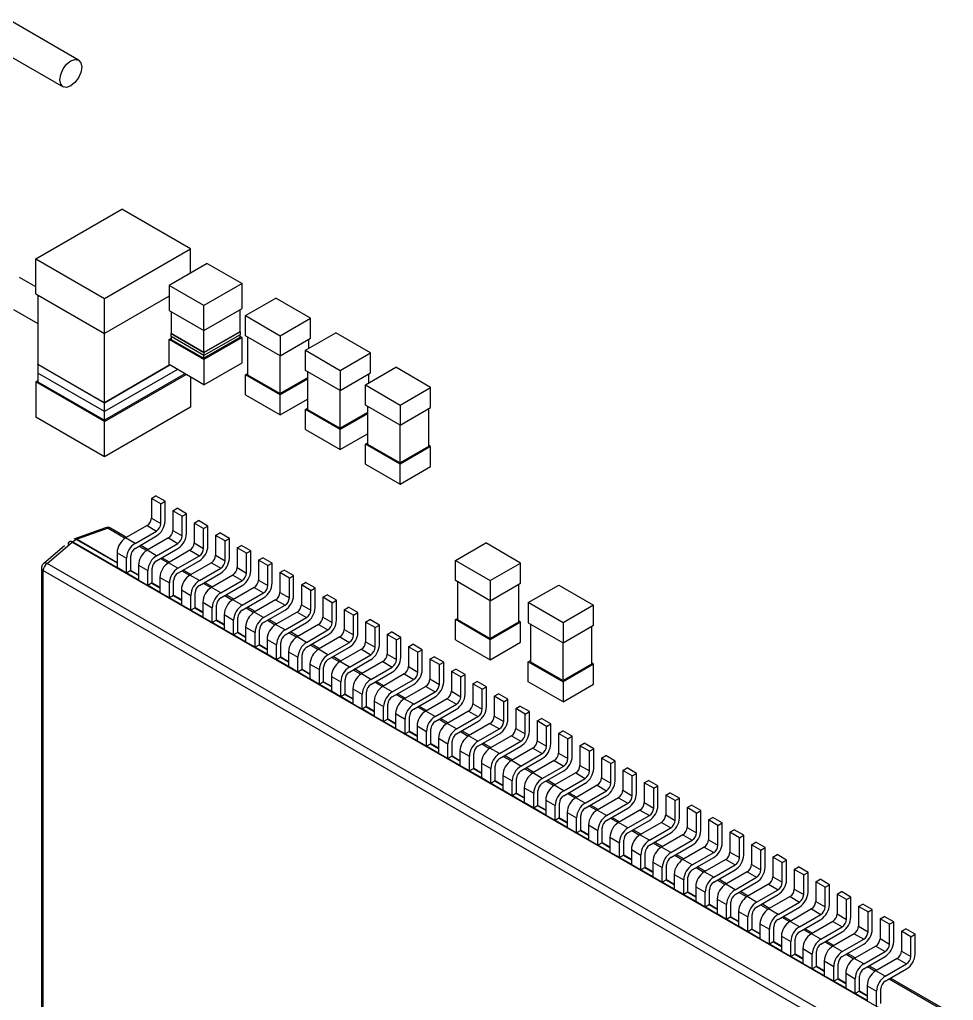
# Paper-space layout 'Layout1' of a CAD drawing. Header units: millimetres. Extents: x 0 to 841, y 0 to 594.
# Drawn here: x 489.73 to 520.54, y 171.45 to 203.82 of the extents above; entities that cross this region are included whole.
import ezdxf

# ---------------------------------------------------------------- set-up
doc = ezdxf.new("R2010")
doc.units = ezdxf.units.MM
doc.layers.get('0').update_dxf_attribs({"lineweight": 50})

psp = doc.layouts.get("Layout1")

# ---------------------------------------------------------------- linework, layer by layer
at = {"color": 18, "linetype": 'Continuous', "lineweight": 25, "true_color": 0x000000}
for p, q in [((491.673, 202.483), (489.359, 203.819)), ((489.371, 202.638), (491.165, 201.603)), ((490.263, 195.924), (493.101, 197.563)), ((495.364, 196.257), (493.101, 197.563)), ((492.526, 194.618), (495.364, 196.257)), ((495.364, 195.45), (495.364, 196.257)), ((490.263, 194.763), (490.263, 195.924)), ((490.263, 195.924), (492.526, 194.618)), ((495.921, 195.772), (494.664, 195.046)), ((495.921, 195.772), (497.069, 195.109)), ((490.263, 195.001), (489.731, 195.308)), ((494.664, 195.046), (494.664, 194.216)), ((495.812, 194.383), (494.664, 195.046)), ((497.069, 195.109), (495.812, 194.383)), ((497.069, 194.279), (497.069, 195.109)), ((490.263, 194.763), (492.526, 193.457)), ((490.335, 194.722), (490.335, 192.442)), ((494.664, 194.691), (492.526, 193.457)), ((492.526, 193.457), (492.526, 194.618)), ((497.178, 194.048), (498.184, 194.629)), ((499.332, 193.966), (498.184, 194.629)), ((489.528, 194.252), (490.335, 193.786)), ((495.812, 193.553), (495.812, 194.383)), ((495.812, 193.553), (497.069, 194.279)), ((496.999, 194.238), (496.999, 193.517)), ((494.664, 194.216), (495.812, 193.553)), ((494.735, 194.175), (494.735, 193.454)), ((497.178, 193.385), (497.178, 194.048)), ((497.178, 194.048), (498.327, 193.385)), ((498.327, 193.385), (499.332, 193.966)), ((499.332, 193.303), (499.332, 193.966)), ((492.527, 191.176), (492.527, 193.458)), ((494.664, 193.263), (494.735, 193.303)), ((495.812, 192.6), (494.664, 193.263)), ((494.664, 192.433), (494.664, 193.263)), ((494.735, 193.459), (494.728, 193.454)), ((494.728, 193.358), (494.728, 193.454)), ((494.728, 193.454), (495.814, 192.827)), ((494.728, 193.454), (494.735, 193.454)), ((495.814, 192.731), (494.728, 193.358)), ((495.812, 192.832), (494.735, 193.454)), ((494.735, 193.354), (494.735, 193.263)), ((494.735, 193.263), (495.812, 192.64)), ((495.812, 192.832), (495.812, 193.553)), ((496.999, 193.517), (495.812, 192.832)), ((497.069, 193.325), (495.812, 192.6)), ((496.999, 193.325), (495.812, 192.64)), ((495.814, 192.827), (497.006, 193.516)), ((497.006, 193.419), (495.814, 192.731)), ((497.006, 193.516), (496.999, 193.52)), ((496.999, 193.517), (497.006, 193.516)), ((496.999, 193.415), (496.999, 193.325)), ((496.999, 193.366), (497.069, 193.325)), ((497.006, 193.516), (497.006, 193.419)), ((497.069, 192.496), (497.069, 193.325)), ((498.327, 192.722), (497.178, 193.385)), ((497.249, 193.344), (497.249, 192.098)), ((498.327, 193.385), (498.327, 192.722)), ((498.327, 192.722), (499.332, 193.303)), ((499.158, 192.905), (500.164, 193.486)), ((499.261, 193.262), (499.261, 192.965)), ((501.312, 192.823), (500.164, 193.486)), ((495.812, 192.64), (495.812, 192.732)), ((495.814, 192.827), (495.814, 192.731)), ((498.327, 191.476), (498.327, 192.722)), ((499.158, 192.242), (499.158, 192.905)), ((499.158, 192.905), (500.307, 192.242)), ((500.307, 192.242), (501.312, 192.823)), ((501.312, 192.16), (501.312, 192.823)), ((490.335, 192.445), (490.328, 192.441)), ((490.328, 192.441), (490.335, 192.442)), ((492.526, 191.172), (490.328, 192.441)), ((490.328, 192.441), (490.328, 192.15)), ((490.335, 192.442), (492.527, 191.176)), ((494.687, 192.42), (492.526, 191.172)), ((492.527, 191.176), (494.684, 192.421)), ((495.812, 191.77), (494.664, 192.433)), ((495.812, 192.6), (495.812, 191.77)), ((495.812, 191.77), (497.069, 192.496)), ((501.138, 191.762), (502.144, 192.343)), ((503.292, 191.68), (502.144, 192.343)), ((492.526, 190.882), (490.328, 192.15)), ((490.335, 192.146), (490.335, 191.86)), ((494.938, 192.275), (492.526, 190.882)), ((492.526, 190.553), (495.223, 192.11)), ((495.187, 192.131), (492.527, 190.595)), ((495.364, 192.029), (495.364, 191.031)), ((497.178, 192.098), (497.249, 192.139)), ((498.327, 191.435), (497.178, 192.098)), ((497.178, 191.435), (497.178, 192.098)), ((497.249, 192.098), (498.327, 191.476)), ((499.229, 191.997), (498.327, 191.476)), ((499.229, 191.956), (498.327, 191.435)), ((500.307, 191.579), (499.158, 192.242)), ((499.229, 192.201), (499.229, 190.955)), ((500.307, 192.242), (500.307, 191.579)), ((500.307, 191.579), (501.312, 192.16)), ((501.241, 192.119), (501.241, 191.822)), ((490.335, 191.901), (490.263, 191.86)), ((490.263, 191.86), (490.263, 190.699)), ((492.526, 190.553), (490.263, 191.86)), ((490.335, 191.86), (492.527, 190.595)), ((501.138, 191.099), (501.138, 191.762)), ((501.138, 191.762), (502.286, 191.099)), ((502.286, 191.099), (503.292, 191.68)), ((503.292, 191.017), (503.292, 191.68)), ((497.178, 191.435), (498.327, 190.772)), ((498.327, 190.772), (498.327, 191.435)), ((500.307, 190.333), (500.307, 191.579)), ((492.526, 190.882), (492.526, 191.172)), ((495.364, 191.031), (492.526, 189.392)), ((498.327, 190.772), (499.229, 191.293)), ((499.158, 190.955), (499.229, 190.996)), ((502.286, 190.436), (501.138, 191.099)), ((501.209, 191.059), (501.209, 189.812)), ((502.286, 191.099), (502.286, 190.436)), ((502.286, 190.436), (503.292, 191.017)), ((492.526, 189.392), (490.263, 190.699)), ((492.527, 190.595), (492.527, 190.882)), ((500.307, 190.292), (499.158, 190.955)), ((499.158, 190.292), (499.158, 190.955)), ((499.229, 190.955), (500.307, 190.333)), ((501.209, 190.854), (500.307, 190.333)), ((501.209, 190.813), (500.307, 190.292)), ((503.221, 190.976), (503.221, 189.73)), ((492.526, 189.392), (492.526, 190.553)), ((502.286, 189.19), (502.286, 190.436)), ((499.158, 190.292), (500.307, 189.629)), ((500.307, 189.629), (500.307, 190.292)), ((500.307, 189.629), (501.209, 190.15)), ((501.138, 189.812), (501.209, 189.853)), ((502.286, 189.15), (501.138, 189.812)), ((501.138, 189.149), (501.138, 189.812)), ((501.209, 189.812), (502.286, 189.19)), ((503.221, 189.73), (502.286, 189.19)), ((503.292, 189.73), (502.286, 189.15)), ((503.292, 189.73), (503.221, 189.771)), ((503.292, 189.067), (503.292, 189.73)), ((501.138, 189.149), (502.286, 188.487)), ((502.286, 188.487), (502.286, 189.15)), ((502.286, 188.487), (503.292, 189.067)), ((494.077, 188.018), (494.218, 188.099)), ((494.53, 187.92), (494.218, 188.099)), ((494.388, 187.838), (494.077, 188.018)), ((494.077, 188.018), (494.077, 187.364)), ((494.388, 187.838), (494.53, 187.92)), ((494.388, 187.185), (494.388, 187.838)), ((494.53, 187.266), (494.53, 187.92)), ((494.784, 187.609), (494.925, 187.691)), ((495.095, 187.43), (494.784, 187.609)), ((494.784, 187.609), (494.784, 186.956)), ((495.237, 187.512), (494.925, 187.691)), ((495.095, 187.43), (495.237, 187.512)), ((495.095, 186.777), (495.095, 187.43)), ((495.237, 186.858), (495.237, 187.512)), ((493.936, 187.12), (493.228, 186.711)), ((493.936, 187.12), (494.247, 186.94)), ((494.077, 187.364), (494.388, 187.185)), ((495.491, 187.201), (495.633, 187.283)), ((495.802, 187.022), (495.491, 187.201)), ((495.491, 187.201), (495.491, 186.548)), ((495.944, 187.103), (495.633, 187.283)), ((495.802, 187.022), (495.944, 187.103)), ((495.944, 186.45), (495.944, 187.103)), ((492.566, 187.049), (491.514, 186.673)), ((492.648, 187.032), (491.624, 186.666)), ((492.648, 187.032), (493.216, 186.704)), ((493.26, 186.73), (492.733, 187.034)), ((493.54, 186.532), (494.247, 186.94)), ((493.54, 186.368), (494.247, 186.777)), ((494.784, 186.956), (495.095, 186.777)), ((495.802, 186.368), (495.802, 187.022)), ((496.198, 186.793), (496.34, 186.875)), ((496.509, 186.613), (496.198, 186.793)), ((496.198, 186.793), (496.198, 186.14)), ((496.651, 186.695), (496.34, 186.875)), ((490.638, 185.872), (491.467, 186.575)), ((491.482, 186.585), (491.467, 186.575)), ((491.467, 186.575), (519.469, 170.411)), ((491.609, 186.658), (491.482, 186.585)), ((491.482, 186.585), (492.946, 185.74)), ((491.624, 186.666), (491.609, 186.658)), ((491.609, 186.658), (492.946, 185.886)), ((491.624, 186.666), (492.946, 185.902)), ((493.54, 186.532), (493.228, 186.711)), ((493.967, 186.321), (493.713, 186.468)), ((494.643, 186.711), (493.936, 186.303)), ((494.247, 186.124), (494.954, 186.532)), ((494.643, 186.711), (494.954, 186.532)), ((495.491, 186.548), (495.802, 186.368)), ((496.509, 186.613), (496.651, 186.695)), ((496.509, 185.96), (496.509, 186.613)), ((496.651, 186.042), (496.651, 186.695)), ((496.905, 186.385), (497.047, 186.467)), ((497.358, 186.287), (497.047, 186.467)), ((504.108, 185.965), (505.113, 186.546)), ((506.262, 185.883), (505.113, 186.546)), ((491.209, 186.452), (490.524, 185.87)), ((492.946, 186.221), (493.257, 186.042)), ((492.946, 186.221), (492.946, 185.731)), ((493.668, 186.443), (493.923, 186.296)), ((494.247, 186.124), (493.936, 186.303)), ((494.247, 185.96), (494.954, 186.368)), ((495.35, 186.303), (494.643, 185.895)), ((495.35, 186.303), (495.661, 186.124)), ((496.198, 186.14), (496.509, 185.96)), ((497.217, 186.205), (496.905, 186.385)), ((496.905, 186.385), (496.905, 185.732)), ((497.217, 186.205), (497.358, 186.287)), ((497.217, 185.552), (497.217, 186.205)), ((497.358, 185.634), (497.358, 186.287)), ((518.445, 169.819), (490.638, 185.872)), ((493.257, 185.552), (493.257, 186.042)), ((493.398, 185.634), (493.398, 186.123)), ((493.653, 185.813), (493.964, 185.634)), ((493.653, 185.813), (493.653, 185.323)), ((494.375, 186.034), (494.63, 185.887)), ((494.674, 185.913), (494.42, 186.06)), ((494.954, 185.715), (494.643, 185.895)), ((494.954, 185.715), (495.661, 186.124)), ((494.954, 185.552), (495.661, 185.96)), ((496.057, 185.895), (495.35, 185.487)), ((496.057, 185.895), (496.368, 185.715)), ((497.613, 185.977), (497.754, 186.058)), ((497.924, 185.797), (497.613, 185.977)), ((497.613, 185.977), (497.613, 185.323)), ((498.065, 185.879), (497.754, 186.058)), ((497.924, 185.797), (498.065, 185.879)), ((498.065, 185.225), (498.065, 185.879)), ((504.108, 185.302), (504.108, 185.965)), ((504.108, 185.965), (505.256, 185.302)), ((505.256, 185.302), (506.262, 185.883)), ((506.262, 185.22), (506.262, 185.883)), ((490.453, 185.718), (490.453, 153.608)), ((490.512, 185.636), (518.318, 169.584)), ((490.512, 153.526), (490.512, 185.636)), ((493.257, 185.552), (492.946, 185.731)), ((493.398, 185.634), (493.257, 185.552)), ((493.264, 185.556), (493.653, 185.332)), ((493.391, 185.629), (493.653, 185.478)), ((493.398, 185.641), (493.653, 185.494)), ((493.964, 185.144), (493.964, 185.634)), ((494.105, 185.225), (494.105, 185.715)), ((495.082, 185.626), (495.337, 185.479)), ((495.382, 185.505), (495.127, 185.652)), ((495.661, 185.307), (495.35, 185.487)), ((495.661, 185.307), (496.368, 185.715)), ((495.661, 185.144), (496.368, 185.552)), ((496.764, 185.487), (496.057, 185.078)), ((496.764, 185.487), (497.075, 185.307)), ((496.905, 185.732), (497.217, 185.552)), ((497.924, 185.144), (497.924, 185.797)), ((498.32, 185.568), (498.461, 185.65)), ((498.631, 185.389), (498.32, 185.568)), ((498.32, 185.568), (498.32, 184.915)), ((498.772, 185.47), (498.461, 185.65)), ((493.964, 185.144), (493.653, 185.323)), ((494.105, 185.225), (493.964, 185.144)), ((494.098, 185.221), (494.36, 185.07)), ((494.105, 185.233), (494.36, 185.086)), ((494.36, 185.405), (494.671, 185.225)), ((494.36, 185.405), (494.36, 184.915)), ((494.671, 184.735), (494.671, 185.225)), ((494.812, 184.817), (494.812, 185.307)), ((495.79, 185.218), (496.044, 185.071)), ((496.089, 185.097), (495.834, 185.244)), ((496.368, 184.899), (497.075, 185.307)), ((497.613, 185.323), (497.924, 185.144)), ((498.631, 185.389), (498.772, 185.47)), ((498.631, 184.736), (498.631, 185.389)), ((498.772, 184.817), (498.772, 185.47)), ((499.027, 185.16), (499.168, 185.242)), ((499.338, 184.981), (499.027, 185.16)), ((499.027, 185.16), (499.027, 184.507)), ((499.479, 185.062), (499.168, 185.242)), ((505.256, 184.639), (504.108, 185.302)), ((504.179, 185.261), (504.179, 184.015)), ((505.256, 185.302), (505.256, 184.639)), ((505.256, 184.639), (506.262, 185.22)), ((506.191, 185.179), (506.191, 183.933)), ((493.971, 185.148), (494.36, 184.924)), ((494.671, 184.735), (494.36, 184.915)), ((495.067, 184.997), (495.378, 184.817)), ((495.067, 184.997), (495.067, 184.507)), ((495.519, 184.409), (495.519, 184.899)), ((496.368, 184.899), (496.057, 185.078)), ((496.368, 184.736), (497.075, 185.144)), ((496.796, 184.689), (496.541, 184.836)), ((497.471, 185.078), (496.764, 184.67)), ((497.075, 184.491), (497.782, 184.899)), ((497.471, 185.078), (497.782, 184.899)), ((498.32, 184.915), (498.631, 184.736)), ((499.338, 184.981), (499.479, 185.062)), ((499.338, 184.327), (499.338, 184.981)), ((499.479, 184.409), (499.479, 185.062)), ((506.512, 184.577), (507.518, 185.158)), ((507.518, 185.158), (508.666, 184.495)), ((494.812, 184.817), (494.671, 184.735)), ((494.678, 184.74), (495.067, 184.515)), ((494.805, 184.813), (495.067, 184.662)), ((494.812, 184.825), (495.067, 184.678)), ((495.378, 184.327), (495.378, 184.817)), ((495.774, 184.589), (496.085, 184.409)), ((495.774, 184.589), (495.774, 184.099)), ((496.497, 184.81), (496.751, 184.663)), ((497.075, 184.491), (496.764, 184.67)), ((497.075, 184.327), (497.782, 184.736)), ((498.178, 184.67), (497.471, 184.262)), ((498.178, 184.67), (498.489, 184.491)), ((499.734, 184.752), (499.875, 184.834)), ((500.045, 184.572), (499.734, 184.752)), ((499.734, 184.752), (499.734, 184.099)), ((500.186, 184.654), (499.875, 184.834)), ((500.045, 184.572), (500.186, 184.654)), ((500.045, 183.919), (500.045, 184.572)), ((500.186, 184.001), (500.186, 184.654)), ((505.256, 183.393), (505.256, 184.639)), ((507.66, 183.914), (506.512, 184.577)), ((506.512, 184.577), (506.512, 183.914)), ((495.378, 184.327), (495.067, 184.507)), ((495.519, 184.409), (495.378, 184.327)), ((495.385, 184.332), (495.774, 184.107)), ((495.512, 184.405), (495.774, 184.253)), ((495.519, 184.417), (495.774, 184.27)), ((496.085, 183.919), (496.085, 184.409)), ((496.227, 184.001), (496.227, 184.491)), ((497.204, 184.402), (497.459, 184.255)), ((497.503, 184.28), (497.248, 184.427)), ((497.782, 184.082), (497.471, 184.262)), ((497.782, 184.082), (498.489, 184.491)), ((497.782, 183.919), (498.489, 184.327)), ((498.885, 184.262), (498.178, 183.854)), ((498.885, 184.262), (499.196, 184.082)), ((499.027, 184.507), (499.338, 184.327)), ((500.441, 184.344), (500.582, 184.425)), ((500.752, 184.164), (500.441, 184.344)), ((500.441, 184.344), (500.441, 183.691)), ((500.893, 184.246), (500.582, 184.425)), ((500.752, 184.164), (500.893, 184.246)), ((500.893, 183.593), (500.893, 184.246)), ((508.666, 184.495), (507.66, 183.914)), ((508.666, 183.832), (508.666, 184.495)), ((496.085, 183.919), (495.774, 184.099)), ((496.227, 184.001), (496.085, 183.919)), ((496.093, 183.923), (496.481, 183.699)), ((496.219, 183.996), (496.481, 183.845)), ((496.227, 184.008), (496.481, 183.861)), ((496.481, 184.18), (496.792, 184.001)), ((496.481, 184.18), (496.481, 183.69)), ((496.792, 183.511), (496.792, 184.001)), ((496.934, 183.592), (496.934, 184.082)), ((497.911, 183.993), (498.166, 183.846)), ((498.21, 183.872), (497.955, 184.019)), ((498.489, 183.674), (499.196, 184.082)), ((498.489, 183.511), (499.196, 183.919)), ((499.734, 184.099), (500.045, 183.919)), ((500.752, 183.511), (500.752, 184.164)), ((501.148, 183.936), (501.289, 184.017)), ((501.459, 183.756), (501.148, 183.936)), ((501.148, 183.936), (501.148, 183.282)), ((501.601, 183.838), (501.289, 184.017)), ((504.108, 184.015), (504.179, 184.056)), ((505.256, 183.352), (504.108, 184.015)), ((504.108, 183.352), (504.108, 184.015)), ((504.179, 184.015), (505.256, 183.393)), ((506.191, 183.933), (505.256, 183.393)), ((506.262, 183.933), (505.256, 183.352)), ((506.262, 183.933), (506.191, 183.974)), ((506.262, 183.27), (506.262, 183.933)), ((506.512, 183.914), (507.66, 183.251)), ((506.583, 183.873), (506.583, 182.627)), ((507.66, 183.914), (507.66, 183.251)), ((496.792, 183.511), (496.481, 183.69)), ((496.934, 183.592), (496.792, 183.511)), ((496.926, 183.588), (497.188, 183.437)), ((496.934, 183.6), (497.188, 183.453)), ((497.188, 183.772), (497.499, 183.593)), ((497.188, 183.772), (497.188, 183.282)), ((497.499, 183.103), (497.499, 183.593)), ((497.641, 183.184), (497.641, 183.674)), ((498.489, 183.674), (498.178, 183.854)), ((498.618, 183.585), (498.873, 183.438)), ((498.917, 183.464), (498.663, 183.611)), ((499.592, 183.854), (498.885, 183.446)), ((499.196, 183.266), (499.904, 183.674)), ((499.592, 183.854), (499.904, 183.674)), ((500.441, 183.691), (500.752, 183.511)), ((501.459, 183.756), (501.601, 183.838)), ((501.459, 183.103), (501.459, 183.756)), ((501.601, 183.184), (501.601, 183.838)), ((501.855, 183.527), (501.997, 183.609)), ((502.308, 183.429), (501.997, 183.609)), ((507.66, 183.251), (508.666, 183.832)), ((508.595, 183.791), (508.595, 182.545)), ((496.8, 183.515), (497.188, 183.291)), ((497.499, 183.103), (497.188, 183.282)), ((497.895, 183.364), (498.206, 183.184)), ((497.895, 183.364), (497.895, 182.874)), ((498.348, 182.776), (498.348, 183.266)), ((499.196, 183.266), (498.885, 183.446)), ((499.196, 183.103), (499.904, 183.511)), ((500.3, 183.446), (499.592, 183.037)), ((499.904, 182.858), (500.611, 183.266)), ((500.3, 183.446), (500.611, 183.266)), ((501.148, 183.282), (501.459, 183.103)), ((502.166, 183.348), (501.855, 183.527)), ((501.855, 183.527), (501.855, 182.874)), ((502.166, 183.348), (502.308, 183.429)), ((502.166, 182.695), (502.166, 183.348)), ((502.308, 182.776), (502.308, 183.429)), ((504.108, 183.352), (505.256, 182.689)), ((505.256, 182.689), (505.256, 183.352)), ((505.256, 182.689), (506.262, 183.27)), ((507.66, 182.005), (507.66, 183.251)), ((497.641, 183.184), (497.499, 183.103)), ((497.507, 183.107), (497.895, 182.883)), ((497.633, 183.18), (497.895, 183.029)), ((497.641, 183.192), (497.895, 183.045)), ((498.206, 182.694), (498.206, 183.184)), ((498.602, 182.956), (498.914, 182.776)), ((498.602, 182.956), (498.602, 182.466)), ((499.325, 183.177), (499.58, 183.03)), ((499.624, 183.056), (499.37, 183.203)), ((499.904, 182.858), (499.592, 183.037)), ((499.904, 182.695), (500.611, 183.103)), ((501.007, 183.037), (500.3, 182.629)), ((501.007, 183.037), (501.318, 182.858)), ((502.562, 183.119), (502.704, 183.201)), ((502.873, 182.94), (502.562, 183.119)), ((502.562, 183.119), (502.562, 182.466)), ((503.015, 183.021), (502.704, 183.201)), ((502.873, 182.94), (503.015, 183.021)), ((502.873, 182.286), (502.873, 182.94)), ((503.015, 182.368), (503.015, 183.021)), ((498.206, 182.694), (497.895, 182.874)), ((498.348, 182.776), (498.206, 182.694)), ((498.214, 182.699), (498.602, 182.474)), ((498.34, 182.772), (498.602, 182.621)), ((498.348, 182.784), (498.602, 182.637)), ((498.914, 182.286), (498.914, 182.776)), ((499.055, 182.368), (499.055, 182.858)), ((500.032, 182.769), (500.287, 182.622)), ((500.331, 182.648), (500.077, 182.795)), ((500.611, 182.45), (500.3, 182.629)), ((500.611, 182.45), (501.318, 182.858)), ((500.611, 182.286), (501.318, 182.695)), ((501.714, 182.629), (501.007, 182.221)), ((501.714, 182.629), (502.025, 182.45)), ((501.855, 182.874), (502.166, 182.695)), ((503.269, 182.711), (503.411, 182.793)), ((503.58, 182.531), (503.269, 182.711)), ((503.269, 182.711), (503.269, 182.058)), ((503.722, 182.613), (503.411, 182.793)), ((503.58, 182.531), (503.722, 182.613)), ((503.722, 181.96), (503.722, 182.613)), ((506.512, 182.627), (506.583, 182.668)), ((506.512, 182.627), (507.66, 181.964)), ((506.512, 181.964), (506.512, 182.627)), ((506.583, 182.627), (507.66, 182.005)), ((508.666, 182.545), (508.595, 182.586)), ((498.914, 182.286), (498.602, 182.466)), ((499.055, 182.368), (498.914, 182.286)), ((498.921, 182.291), (499.31, 182.066)), ((499.048, 182.364), (499.31, 182.212)), ((499.055, 182.375), (499.31, 182.229)), ((499.31, 182.548), (499.621, 182.368)), ((499.31, 182.548), (499.31, 182.058)), ((499.621, 181.878), (499.621, 182.368)), ((499.762, 181.96), (499.762, 182.45)), ((500.739, 182.361), (500.994, 182.214)), ((501.038, 182.239), (500.784, 182.386)), ((501.318, 182.041), (502.025, 182.45)), ((501.318, 181.878), (502.025, 182.286)), ((502.562, 182.466), (502.873, 182.286)), ((503.58, 181.878), (503.58, 182.531)), ((503.976, 182.303), (504.118, 182.384)), ((504.288, 182.123), (503.976, 182.303)), ((503.976, 182.303), (503.976, 181.65)), ((504.429, 182.205), (504.118, 182.384)), ((508.595, 182.545), (507.66, 182.005)), ((508.666, 182.545), (507.66, 181.964)), ((508.666, 181.882), (508.666, 182.545)), ((499.621, 181.878), (499.31, 182.058)), ((499.762, 181.96), (499.621, 181.878)), ((499.755, 181.955), (500.017, 181.804)), ((499.762, 181.967), (500.017, 181.82)), ((500.017, 182.139), (500.328, 181.96)), ((500.017, 182.139), (500.017, 181.649)), ((500.328, 181.47), (500.328, 181.96)), ((500.469, 181.551), (500.469, 182.041)), ((501.318, 182.041), (501.007, 182.221)), ((501.446, 181.952), (501.701, 181.805)), ((501.745, 181.831), (501.491, 181.978)), ((502.421, 182.221), (501.714, 181.813)), ((502.025, 181.633), (502.732, 182.041)), ((502.421, 182.221), (502.732, 182.041)), ((503.269, 182.058), (503.58, 181.878)), ((504.288, 182.123), (504.429, 182.205)), ((504.288, 181.47), (504.288, 182.123)), ((504.429, 181.552), (504.429, 182.205)), ((504.684, 181.895), (504.825, 181.976)), ((505.136, 181.797), (504.825, 181.976)), ((507.66, 181.301), (506.512, 181.964)), ((507.66, 181.964), (507.66, 181.301)), ((499.628, 181.882), (500.017, 181.658)), ((500.328, 181.47), (500.017, 181.649)), ((500.724, 181.731), (501.035, 181.552)), ((500.724, 181.731), (500.724, 181.241)), ((501.176, 181.143), (501.176, 181.633)), ((502.025, 181.633), (501.714, 181.813)), ((502.025, 181.47), (502.732, 181.878)), ((503.128, 181.813), (502.421, 181.405)), ((502.732, 181.225), (503.439, 181.633)), ((503.128, 181.813), (503.439, 181.633)), ((503.976, 181.65), (504.288, 181.47)), ((504.995, 181.715), (504.684, 181.895)), ((504.684, 181.895), (504.684, 181.241)), ((504.995, 181.715), (505.136, 181.797)), ((504.995, 181.062), (504.995, 181.715)), ((505.136, 181.143), (505.136, 181.797)), ((507.66, 181.301), (508.666, 181.882)), ((500.469, 181.551), (500.328, 181.47)), ((500.335, 181.474), (500.724, 181.25)), ((500.462, 181.547), (500.724, 181.396)), ((500.469, 181.559), (500.724, 181.412)), ((501.035, 181.062), (501.035, 181.552)), ((501.431, 181.323), (501.742, 181.143)), ((501.431, 181.323), (501.431, 180.833)), ((502.153, 181.544), (502.408, 181.397)), ((502.453, 181.423), (502.198, 181.57)), ((502.732, 181.225), (502.421, 181.405)), ((502.732, 181.062), (503.439, 181.47)), ((503.835, 181.405), (503.128, 180.996)), ((503.835, 181.405), (504.146, 181.225)), ((505.391, 181.486), (505.532, 181.568)), ((505.702, 181.307), (505.391, 181.486)), ((505.391, 181.486), (505.391, 180.833)), ((505.843, 181.388), (505.532, 181.568)), ((505.702, 181.307), (505.843, 181.388)), ((505.702, 180.654), (505.702, 181.307)), ((505.843, 180.735), (505.843, 181.388)), ((501.035, 181.062), (500.724, 181.241)), ((501.176, 181.143), (501.035, 181.062)), ((501.042, 181.066), (501.431, 180.842)), ((501.169, 181.139), (501.431, 180.988)), ((501.176, 181.151), (501.431, 181.004)), ((501.742, 180.653), (501.742, 181.143)), ((501.883, 180.735), (501.883, 181.225)), ((502.861, 181.136), (503.115, 180.989)), ((503.16, 181.015), (502.905, 181.162)), ((503.439, 180.817), (503.128, 180.996)), ((503.439, 180.817), (504.146, 181.225)), ((503.439, 180.654), (504.146, 181.062)), ((504.542, 180.996), (503.835, 180.588)), ((504.542, 180.996), (504.853, 180.817)), ((504.684, 181.241), (504.995, 181.062)), ((506.098, 181.078), (506.239, 181.16)), ((506.409, 180.899), (506.098, 181.078)), ((506.098, 181.078), (506.098, 180.425)), ((506.55, 180.98), (506.239, 181.16)), ((506.409, 180.899), (506.55, 180.98)), ((506.55, 180.327), (506.55, 180.98)), ((501.742, 180.653), (501.431, 180.833)), ((501.883, 180.735), (501.742, 180.653)), ((501.749, 180.658), (502.138, 180.433)), ((501.876, 180.731), (502.138, 180.58)), ((501.883, 180.743), (502.138, 180.596)), ((502.138, 180.915), (502.449, 180.735)), ((502.138, 180.915), (502.138, 180.425)), ((502.449, 180.245), (502.449, 180.735)), ((502.591, 180.327), (502.591, 180.817)), ((503.568, 180.728), (503.823, 180.581)), ((503.867, 180.607), (503.612, 180.754)), ((504.146, 180.409), (504.853, 180.817)), ((504.146, 180.245), (504.853, 180.654)), ((505.391, 180.833), (505.702, 180.654)), ((506.409, 180.245), (506.409, 180.899)), ((506.805, 180.67), (506.946, 180.752)), ((507.116, 180.49), (506.805, 180.67)), ((506.805, 180.67), (506.805, 180.017)), ((507.257, 180.572), (506.946, 180.752)), ((502.449, 180.245), (502.138, 180.425)), ((502.591, 180.327), (502.449, 180.245)), ((502.583, 180.323), (502.845, 180.171)), ((502.591, 180.334), (502.845, 180.188)), ((502.845, 180.507), (503.156, 180.327)), ((502.845, 180.507), (502.845, 180.017)), ((503.156, 179.837), (503.156, 180.327)), ((503.298, 179.919), (503.298, 180.409)), ((504.146, 180.409), (503.835, 180.588)), ((504.275, 180.32), (504.53, 180.172)), ((504.574, 180.198), (504.319, 180.345)), ((505.249, 180.588), (504.542, 180.18)), ((504.853, 180), (505.56, 180.409)), ((505.249, 180.588), (505.56, 180.409)), ((506.098, 180.425), (506.409, 180.245)), ((507.116, 180.49), (507.257, 180.572)), ((507.116, 179.837), (507.116, 180.49)), ((507.257, 179.919), (507.257, 180.572)), ((507.512, 180.262), (507.653, 180.343)), ((507.965, 180.164), (507.653, 180.343)), ((502.457, 180.25), (502.845, 180.025)), ((503.156, 179.837), (502.845, 180.017)), ((503.552, 180.098), (503.863, 179.919)), ((503.552, 180.098), (503.552, 179.608)), ((504.005, 179.51), (504.005, 180)), ((504.853, 180), (504.542, 180.18)), ((504.853, 179.837), (505.56, 180.245)), ((505.956, 180.18), (505.249, 179.772)), ((505.56, 179.592), (506.267, 180)), ((505.956, 180.18), (506.267, 180)), ((506.805, 180.017), (507.116, 179.837)), ((507.823, 180.082), (507.512, 180.262)), ((507.512, 180.262), (507.512, 179.609)), ((507.823, 180.082), (507.965, 180.164)), ((507.823, 179.429), (507.823, 180.082)), ((507.965, 179.511), (507.965, 180.164)), ((503.298, 179.919), (503.156, 179.837)), ((503.164, 179.841), (503.552, 179.617)), ((503.29, 179.914), (503.552, 179.763)), ((503.298, 179.926), (503.552, 179.779)), ((503.863, 179.429), (503.863, 179.919)), ((504.259, 179.69), (504.57, 179.511)), ((504.259, 179.69), (504.259, 179.2)), ((504.982, 179.911), (505.237, 179.764)), ((505.281, 179.79), (505.026, 179.937)), ((505.56, 179.592), (505.249, 179.772)), ((505.56, 179.429), (506.267, 179.837)), ((506.663, 179.772), (505.956, 179.364)), ((506.663, 179.772), (506.975, 179.592)), ((508.219, 179.854), (508.361, 179.935)), ((508.53, 179.674), (508.219, 179.854)), ((508.219, 179.854), (508.219, 179.2)), ((508.672, 179.756), (508.361, 179.935)), ((508.53, 179.674), (508.672, 179.756)), ((508.53, 179.021), (508.53, 179.674)), ((508.672, 179.102), (508.672, 179.756)), ((503.863, 179.429), (503.552, 179.608)), ((504.005, 179.51), (503.863, 179.429)), ((503.871, 179.433), (504.259, 179.209)), ((503.997, 179.506), (504.259, 179.355)), ((504.005, 179.518), (504.259, 179.371)), ((504.57, 179.021), (504.57, 179.511)), ((504.712, 179.102), (504.712, 179.592)), ((505.689, 179.503), (505.944, 179.356)), ((505.988, 179.382), (505.734, 179.529)), ((506.267, 179.184), (505.956, 179.364)), ((506.267, 179.184), (506.975, 179.592)), ((506.267, 179.021), (506.975, 179.429)), ((507.371, 179.364), (506.663, 178.955)), ((507.371, 179.364), (507.682, 179.184)), ((507.512, 179.609), (507.823, 179.429)), ((508.926, 179.445), (509.068, 179.527)), ((509.237, 179.266), (508.926, 179.445)), ((508.926, 179.445), (508.926, 178.792)), ((509.379, 179.347), (509.068, 179.527)), ((509.237, 179.266), (509.379, 179.347)), ((509.379, 178.694), (509.379, 179.347)), ((504.57, 179.021), (504.259, 179.2)), ((504.712, 179.102), (504.57, 179.021)), ((504.578, 179.025), (504.966, 178.801)), ((504.704, 179.098), (504.966, 178.947)), ((504.712, 179.11), (504.966, 178.963)), ((504.966, 179.282), (505.278, 179.102)), ((504.966, 179.282), (504.966, 178.792)), ((505.278, 178.612), (505.278, 179.102)), ((505.419, 178.694), (505.419, 179.184)), ((506.396, 179.095), (506.651, 178.948)), ((506.695, 178.974), (506.441, 179.121)), ((506.975, 178.776), (507.682, 179.184)), ((506.975, 178.613), (507.682, 179.021)), ((508.219, 179.2), (508.53, 179.021)), ((509.237, 178.613), (509.237, 179.266)), ((509.633, 179.037), (509.775, 179.119)), ((509.944, 178.858), (509.633, 179.037)), ((509.633, 179.037), (509.633, 178.384)), ((510.086, 178.939), (509.775, 179.119)), ((505.278, 178.612), (504.966, 178.792)), ((505.419, 178.694), (505.278, 178.612)), ((505.412, 178.69), (505.674, 178.539)), ((505.419, 178.702), (505.674, 178.555)), ((505.674, 178.874), (505.985, 178.694)), ((505.674, 178.874), (505.674, 178.384)), ((505.985, 178.204), (505.985, 178.694)), ((506.126, 178.286), (506.126, 178.776)), ((506.975, 178.776), (506.663, 178.955)), ((507.103, 178.687), (507.358, 178.54)), ((507.402, 178.566), (507.148, 178.713)), ((508.078, 178.955), (507.371, 178.547)), ((507.682, 178.368), (508.389, 178.776)), ((508.078, 178.955), (508.389, 178.776)), ((508.926, 178.792), (509.237, 178.613)), ((509.944, 178.858), (510.086, 178.939)), ((509.944, 178.204), (509.944, 178.858)), ((510.086, 178.286), (510.086, 178.939)), ((510.34, 178.629), (510.482, 178.711)), ((510.793, 178.531), (510.482, 178.711)), ((505.285, 178.617), (505.674, 178.392)), ((505.985, 178.204), (505.674, 178.384)), ((506.381, 178.466), (506.692, 178.286)), ((506.381, 178.466), (506.381, 177.976)), ((506.833, 177.878), (506.833, 178.368)), ((507.682, 178.368), (507.371, 178.547)), ((507.682, 178.204), (508.389, 178.613)), ((508.785, 178.547), (508.078, 178.139)), ((508.389, 177.959), (509.096, 178.368)), ((508.785, 178.547), (509.096, 178.368)), ((509.633, 178.384), (509.944, 178.204)), ((510.652, 178.449), (510.34, 178.629)), ((510.34, 178.629), (510.34, 177.976)), ((510.652, 178.449), (510.793, 178.531)), ((510.652, 177.796), (510.652, 178.449)), ((510.793, 177.878), (510.793, 178.531)), ((506.126, 178.286), (505.985, 178.204)), ((505.992, 178.208), (506.381, 177.984)), ((506.119, 178.282), (506.381, 178.13)), ((506.126, 178.293), (506.381, 178.147)), ((506.692, 177.796), (506.692, 178.286)), ((507.088, 178.057), (507.399, 177.878)), ((507.088, 178.057), (507.088, 177.567)), ((507.81, 178.279), (508.065, 178.131)), ((508.109, 178.157), (507.855, 178.304)), ((508.389, 177.959), (508.078, 178.139)), ((508.389, 177.796), (509.096, 178.204)), ((509.492, 178.139), (508.785, 177.731)), ((509.492, 178.139), (509.803, 177.959)), ((511.048, 178.221), (511.189, 178.302)), ((511.359, 178.041), (511.048, 178.221)), ((511.048, 178.221), (511.048, 177.568)), ((511.5, 178.123), (511.189, 178.302)), ((511.359, 178.041), (511.5, 178.123)), ((511.359, 177.388), (511.359, 178.041)), ((511.5, 177.47), (511.5, 178.123)), ((506.692, 177.796), (506.381, 177.976)), ((506.833, 177.878), (506.692, 177.796)), ((506.699, 177.8), (507.088, 177.576)), ((506.826, 177.873), (507.088, 177.722)), ((506.833, 177.885), (507.088, 177.738)), ((507.399, 177.388), (507.399, 177.878)), ((507.54, 177.469), (507.54, 177.959)), ((508.517, 177.87), (508.772, 177.723)), ((508.817, 177.749), (508.562, 177.896)), ((509.096, 177.551), (508.785, 177.731)), ((509.096, 177.551), (509.803, 177.959)), ((509.096, 177.388), (509.803, 177.796)), ((510.199, 177.731), (509.492, 177.323)), ((510.199, 177.731), (510.51, 177.551)), ((510.34, 177.976), (510.652, 177.796)), ((511.755, 177.813), (511.896, 177.894)), ((512.066, 177.633), (511.755, 177.813)), ((511.755, 177.813), (511.755, 177.159)), ((512.207, 177.715), (511.896, 177.894)), ((512.066, 177.633), (512.207, 177.715)), ((512.207, 177.061), (512.207, 177.715)), ((507.399, 177.388), (507.088, 177.567)), ((507.54, 177.469), (507.399, 177.388)), ((507.406, 177.392), (507.795, 177.168)), ((507.533, 177.465), (507.795, 177.314)), ((507.54, 177.477), (507.795, 177.33)), ((507.795, 177.649), (508.106, 177.47)), ((507.795, 177.649), (507.795, 177.159)), ((508.106, 176.98), (508.106, 177.47)), ((508.247, 177.061), (508.247, 177.551)), ((509.225, 177.462), (509.479, 177.315)), ((509.524, 177.341), (509.269, 177.488)), ((509.803, 177.143), (510.51, 177.551)), ((511.048, 177.568), (511.359, 177.388)), ((512.066, 176.98), (512.066, 177.633)), ((512.462, 177.404), (512.603, 177.486)), ((512.773, 177.225), (512.462, 177.404)), ((512.462, 177.404), (512.462, 176.751)), ((512.914, 177.306), (512.603, 177.486)), ((508.106, 176.98), (507.795, 177.159)), ((508.247, 177.069), (508.502, 176.922)), ((508.502, 177.241), (508.813, 177.061)), ((508.502, 177.241), (508.502, 176.751)), ((508.954, 176.653), (508.954, 177.143)), ((509.803, 177.143), (509.492, 177.323)), ((509.803, 176.98), (510.51, 177.388)), ((510.231, 176.933), (509.976, 177.08)), ((510.906, 177.323), (510.199, 176.914)), ((510.51, 176.735), (511.217, 177.143)), ((510.906, 177.323), (511.217, 177.143)), ((511.755, 177.159), (512.066, 176.98)), ((512.773, 177.225), (512.914, 177.306)), ((512.773, 176.572), (512.773, 177.225)), ((512.914, 176.653), (512.914, 177.306)), ((513.169, 176.996), (513.31, 177.078)), ((513.621, 176.898), (513.31, 177.078)), ((508.247, 177.061), (508.106, 176.98)), ((508.113, 176.984), (508.502, 176.76)), ((508.24, 177.057), (508.502, 176.906)), ((508.813, 176.571), (508.502, 176.751)), ((508.813, 176.571), (508.813, 177.061)), ((509.209, 176.833), (509.52, 176.653)), ((509.209, 176.833), (509.209, 176.343)), ((509.932, 177.054), (510.186, 176.907)), ((510.51, 176.735), (510.199, 176.914)), ((510.51, 176.571), (511.217, 176.98)), ((511.613, 176.914), (510.906, 176.506)), ((511.613, 176.914), (511.924, 176.735)), ((512.462, 176.751), (512.773, 176.572)), ((513.48, 176.817), (513.169, 176.996)), ((513.169, 176.996), (513.169, 176.343)), ((513.48, 176.817), (513.621, 176.898)), ((513.48, 176.163), (513.48, 176.817)), ((513.621, 176.245), (513.621, 176.898)), ((508.954, 176.653), (508.813, 176.571)), ((508.82, 176.576), (509.209, 176.351)), ((508.947, 176.649), (509.209, 176.498)), ((508.954, 176.661), (509.209, 176.514)), ((509.52, 176.163), (509.52, 176.653)), ((509.662, 176.245), (509.662, 176.735)), ((509.916, 176.425), (510.227, 176.245)), ((509.916, 176.425), (509.916, 175.935)), ((510.639, 176.646), (510.894, 176.499)), ((510.938, 176.525), (510.683, 176.671)), ((511.217, 176.327), (510.906, 176.506)), ((511.217, 176.327), (511.924, 176.735)), ((511.217, 176.163), (511.924, 176.571)), ((512.32, 176.506), (511.613, 176.098)), ((512.32, 176.506), (512.631, 176.327)), ((513.876, 176.588), (514.017, 176.67)), ((514.187, 176.408), (513.876, 176.588)), ((513.876, 176.588), (513.876, 175.935)), ((514.329, 176.49), (514.017, 176.67)), ((514.187, 176.408), (514.329, 176.49)), ((514.329, 175.837), (514.329, 176.49)), ((509.52, 176.163), (509.209, 176.343)), ((509.662, 176.245), (509.52, 176.163)), ((509.528, 176.167), (509.916, 175.943)), ((509.654, 176.241), (509.916, 176.089)), ((509.662, 176.252), (509.916, 176.105)), ((510.227, 175.755), (510.227, 176.245)), ((510.369, 175.837), (510.369, 176.327)), ((511.346, 176.238), (511.601, 176.09)), ((511.645, 176.116), (511.39, 176.263)), ((511.924, 175.918), (511.613, 176.098)), ((511.924, 175.918), (512.631, 176.327)), ((511.924, 175.755), (512.631, 176.163)), ((513.027, 176.098), (512.32, 175.69)), ((513.027, 176.098), (513.339, 175.918)), ((513.169, 176.343), (513.48, 176.163)), ((514.187, 175.755), (514.187, 176.408)), ((514.583, 176.18), (514.724, 176.261)), ((514.894, 176), (514.583, 176.18)), ((514.583, 176.18), (514.583, 175.527)), ((515.036, 176.082), (514.724, 176.261)), ((510.227, 175.755), (509.916, 175.935)), ((510.369, 175.837), (510.227, 175.755)), ((510.361, 175.832), (510.623, 175.681)), ((510.369, 175.844), (510.623, 175.697)), ((510.623, 176.016), (510.934, 175.837)), ((510.623, 176.016), (510.623, 175.526)), ((510.934, 175.347), (510.934, 175.837)), ((511.076, 175.428), (511.076, 175.918)), ((512.053, 175.829), (512.308, 175.682)), ((512.352, 175.708), (512.098, 175.855)), ((512.631, 175.51), (513.339, 175.918)), ((513.876, 175.935), (514.187, 175.755)), ((514.894, 176), (515.036, 176.082)), ((514.894, 175.347), (514.894, 176)), ((515.036, 175.429), (515.036, 176.082)), ((515.29, 175.772), (515.432, 175.853)), ((515.601, 175.592), (515.29, 175.772)), ((515.29, 175.772), (515.29, 175.118)), ((515.743, 175.674), (515.432, 175.853)), ((510.235, 175.759), (510.623, 175.535)), ((510.934, 175.347), (510.623, 175.526)), ((511.33, 175.608), (511.642, 175.428)), ((511.33, 175.608), (511.33, 175.118)), ((511.783, 175.02), (511.783, 175.51)), ((512.631, 175.51), (512.32, 175.69)), ((512.631, 175.347), (513.339, 175.755)), ((513.735, 175.69), (513.027, 175.282)), ((513.339, 175.102), (514.046, 175.51)), ((513.735, 175.69), (514.046, 175.51)), ((514.583, 175.527), (514.894, 175.347)), ((515.601, 175.592), (515.743, 175.674)), ((515.601, 174.939), (515.601, 175.592)), ((515.743, 175.02), (515.743, 175.674)), ((511.076, 175.428), (510.934, 175.347)), ((510.942, 175.351), (511.33, 175.127)), ((511.068, 175.424), (511.33, 175.273)), ((511.076, 175.436), (511.33, 175.289)), ((511.642, 174.939), (511.642, 175.428)), ((512.037, 175.2), (512.349, 175.02)), ((512.037, 175.2), (512.037, 174.71)), ((512.76, 175.421), (513.015, 175.274)), ((513.059, 175.3), (512.805, 175.447)), ((513.339, 175.102), (513.027, 175.282)), ((513.339, 174.939), (514.046, 175.347)), ((514.442, 175.282), (513.735, 174.873)), ((514.442, 175.282), (514.753, 175.102)), ((515.997, 175.363), (516.139, 175.445)), ((516.308, 175.184), (515.997, 175.363)), ((515.997, 175.363), (515.997, 174.71)), ((516.45, 175.265), (516.139, 175.445)), ((516.308, 175.184), (516.45, 175.265)), ((516.308, 174.531), (516.308, 175.184)), ((516.45, 174.612), (516.45, 175.265)), ((511.642, 174.939), (511.33, 175.118)), ((511.783, 175.02), (511.642, 174.939)), ((511.649, 174.943), (512.037, 174.719)), ((511.776, 175.016), (512.037, 174.865)), ((511.783, 175.028), (512.037, 174.881)), ((512.349, 174.53), (512.349, 175.02)), ((512.49, 174.612), (512.49, 175.102)), ((513.467, 175.013), (513.722, 174.866)), ((513.766, 174.892), (513.512, 175.039)), ((514.046, 174.694), (513.735, 174.873)), ((514.046, 174.694), (514.753, 175.102)), ((514.046, 174.53), (514.753, 174.939)), ((515.149, 174.873), (514.442, 174.465)), ((515.149, 174.873), (515.46, 174.694)), ((515.29, 175.118), (515.601, 174.939)), ((516.704, 174.955), (516.846, 175.037)), ((517.016, 174.776), (516.704, 174.955)), ((516.704, 174.955), (516.704, 174.302)), ((517.157, 174.857), (516.846, 175.037)), ((517.016, 174.776), (517.157, 174.857)), ((517.157, 174.204), (517.157, 174.857)), ((512.349, 174.53), (512.037, 174.71)), ((512.49, 174.612), (512.349, 174.53)), ((512.356, 174.535), (512.745, 174.31)), ((512.483, 174.608), (512.745, 174.457)), ((512.49, 174.62), (512.745, 174.473)), ((512.745, 174.792), (513.056, 174.612)), ((512.745, 174.792), (512.745, 174.302)), ((513.056, 174.122), (513.056, 174.612)), ((513.197, 174.204), (513.197, 174.694)), ((514.174, 174.605), (514.429, 174.458)), ((514.473, 174.484), (514.219, 174.63)), ((514.753, 174.286), (515.46, 174.694)), ((514.753, 174.122), (515.46, 174.53)), ((515.997, 174.71), (516.308, 174.531)), ((517.016, 174.122), (517.016, 174.776)), ((517.411, 174.547), (517.553, 174.629)), ((517.723, 174.367), (517.411, 174.547)), ((517.411, 174.547), (517.411, 173.894)), ((517.864, 174.449), (517.553, 174.629)), ((513.056, 174.122), (512.745, 174.302)), ((513.197, 174.204), (513.056, 174.122)), ((513.19, 174.2), (513.452, 174.048)), ((513.197, 174.211), (513.452, 174.064)), ((513.452, 174.383), (513.763, 174.204)), ((513.452, 174.383), (513.452, 173.894)), ((513.763, 173.714), (513.763, 174.204)), ((513.904, 173.796), (513.904, 174.286)), ((514.753, 174.286), (514.442, 174.465)), ((514.881, 174.197), (515.136, 174.049)), ((515.181, 174.075), (514.926, 174.222)), ((515.856, 174.465), (515.149, 174.057)), ((515.46, 173.877), (516.167, 174.286)), ((515.856, 174.465), (516.167, 174.286)), ((516.704, 174.302), (517.016, 174.122)), ((517.723, 174.367), (517.864, 174.449)), ((517.723, 173.714), (517.723, 174.367)), ((517.864, 173.796), (517.864, 174.449)), ((518.119, 174.139), (518.26, 174.22)), ((518.571, 174.041), (518.26, 174.22)), ((513.063, 174.126), (513.452, 173.902)), ((513.763, 173.714), (513.452, 173.894)), ((514.159, 173.975), (514.47, 173.796)), ((514.159, 173.975), (514.159, 173.485)), ((514.611, 173.387), (514.611, 173.877)), ((515.46, 173.877), (515.149, 174.057)), ((515.46, 173.714), (516.167, 174.122)), ((516.563, 174.057), (515.856, 173.649)), ((516.167, 173.469), (516.874, 173.877)), ((516.563, 174.057), (516.874, 173.877)), ((517.411, 173.894), (517.723, 173.714)), ((518.43, 173.959), (518.119, 174.139)), ((518.119, 174.139), (518.119, 173.486)), ((518.43, 173.959), (518.571, 174.041)), ((518.43, 173.306), (518.43, 173.959)), ((518.571, 173.388), (518.571, 174.041)), ((513.904, 173.796), (513.763, 173.714)), ((513.77, 173.718), (514.159, 173.494)), ((513.897, 173.791), (514.159, 173.64)), ((513.904, 173.803), (514.159, 173.656)), ((514.47, 173.306), (514.47, 173.796)), ((514.866, 173.567), (515.177, 173.387)), ((514.866, 173.567), (514.866, 173.077)), ((515.589, 173.788), (515.843, 173.641)), ((515.888, 173.667), (515.633, 173.814)), ((516.167, 173.469), (515.856, 173.649)), ((516.167, 173.306), (516.874, 173.714)), ((517.27, 173.649), (516.563, 173.241)), ((517.27, 173.649), (517.581, 173.469)), ((518.826, 173.731), (518.967, 173.812)), ((519.137, 173.551), (518.826, 173.731)), ((518.826, 173.731), (518.826, 173.077)), ((519.278, 173.633), (518.967, 173.812)), ((519.137, 173.551), (519.278, 173.633)), ((519.137, 172.898), (519.137, 173.551)), ((519.278, 172.979), (519.278, 173.633)), ((514.47, 173.306), (514.159, 173.485)), ((514.611, 173.387), (514.47, 173.306)), ((514.477, 173.31), (514.866, 173.086)), ((514.604, 173.383), (514.866, 173.232)), ((514.611, 173.395), (514.866, 173.248)), ((515.177, 172.898), (515.177, 173.387)), ((515.318, 172.979), (515.318, 173.469)), ((516.296, 173.38), (516.55, 173.233)), ((516.595, 173.259), (516.34, 173.406)), ((516.874, 173.061), (516.563, 173.241)), ((516.874, 173.061), (517.581, 173.469)), ((516.874, 172.898), (517.581, 173.306)), ((517.977, 173.241), (517.27, 172.832)), ((517.977, 173.241), (518.288, 173.061)), ((518.119, 173.486), (518.43, 173.306)), ((515.177, 172.898), (514.866, 173.077)), ((515.318, 172.979), (515.177, 172.898)), ((515.184, 172.902), (515.573, 172.678)), ((515.311, 172.975), (515.573, 172.824)), ((515.318, 172.987), (515.573, 172.84)), ((515.573, 173.159), (515.884, 172.979)), ((515.573, 173.159), (515.573, 172.669)), ((515.884, 172.489), (515.884, 172.979)), ((516.026, 172.571), (516.026, 173.061)), ((517.003, 172.972), (517.258, 172.825)), ((517.302, 172.851), (517.047, 172.998)), ((517.581, 172.653), (518.288, 173.061)), ((517.581, 172.489), (518.288, 172.898)), ((518.826, 173.077), (519.137, 172.898)), ((515.884, 172.489), (515.573, 172.669)), ((516.026, 172.571), (515.884, 172.489)), ((516.018, 172.567), (516.28, 172.415)), ((516.026, 172.579), (516.28, 172.432)), ((516.28, 172.751), (516.591, 172.571)), ((516.28, 172.751), (516.28, 172.261)), ((516.591, 172.081), (516.591, 172.571)), ((516.733, 172.163), (516.733, 172.653)), ((517.581, 172.653), (517.27, 172.832)), ((517.71, 172.564), (517.965, 172.417)), ((518.009, 172.443), (517.754, 172.589)), ((518.684, 172.832), (517.977, 172.424)), ((518.288, 172.245), (518.995, 172.653)), ((518.684, 172.832), (518.995, 172.653)), ((515.892, 172.494), (516.28, 172.269)), ((516.591, 172.081), (516.28, 172.261)), ((516.987, 172.342), (517.298, 172.163)), ((516.987, 172.342), (516.987, 171.853)), ((517.44, 171.755), (517.44, 172.245)), ((518.288, 172.245), (517.977, 172.424)), ((518.288, 172.081), (518.995, 172.489)), ((516.733, 172.163), (516.591, 172.081)), ((516.599, 172.085), (516.987, 171.861)), ((516.725, 172.159), (516.987, 172.007)), ((516.733, 172.17), (516.987, 172.023)), ((517.298, 171.673), (517.298, 172.163)), ((517.694, 171.934), (518.005, 171.755)), ((517.694, 171.934), (517.694, 171.444)), ((518.417, 172.156), (520.454, 170.979)), ((520.54, 170.982), (518.462, 172.181)), ((517.298, 171.673), (516.987, 171.853)), ((517.44, 171.755), (517.298, 171.673)), ((517.306, 171.677), (517.694, 171.453)), ((517.432, 171.75), (517.694, 171.599)), ((517.44, 171.762), (517.694, 171.615)), ((518.005, 171.265), (518.005, 171.755)), ((518.147, 171.346), (518.147, 171.836))]:
    psp.add_line(p, q, dxfattribs=at)
at = {"color": 18, "linetype": 'Continuous', "lineweight": 25, "true_color": 0x000000, "flags": 128}
psp.add_lwpolyline([(491.06, 201.836), (491.087, 202.01), (491.165, 202.19), (491.281, 202.347), (491.419, 202.458), (491.556, 202.505), (491.673, 202.483), (491.751, 202.393), (491.778, 202.25), (491.751, 202.076), (491.673, 201.896), (491.556, 201.739), (491.419, 201.628), (491.281, 201.58), (491.165, 201.603), (491.087, 201.693), (491.06, 201.836)], dxfattribs=at)
at = {"color": 18, "linetype": 'Continuous', "lineweight": 25, "true_color": 0x000000}
for centre, radius, start, end in [((493.77, 187.378), 0.307, 302.6028, 357.3953), ((493.915, 187.294), 0.615, 302.6048, 357.3945), ((494.081, 187.199), 0.307, 302.6028, 357.3953), ((492.59, 186.963), 0.0893, 50.0192, 106.1028), ((492.692, 186.952), 0.0917, 63.8122, 119.2272), ((494.477, 186.97), 0.307, 302.6028, 357.3953), ((494.623, 186.886), 0.615, 302.6048, 357.3945), ((494.788, 186.791), 0.307, 302.6028, 357.3953), ((493.56, 186.193), 0.615, 122.607, 177.3936), ((493.871, 186.014), 0.615, 122.607, 177.3936), ((495.184, 186.562), 0.307, 302.6028, 357.3953), ((493.705, 186.109), 0.307, 122.6067, 177.3938), ((494.267, 185.785), 0.615, 122.607, 177.3936), ((495.33, 186.478), 0.615, 302.6048, 357.3945), ((495.495, 186.382), 0.307, 302.6028, 357.3953), ((495.891, 186.154), 0.307, 302.6028, 357.3953), ((490.822, 185.621), 0.311, 126.2983, 177.1675), ((490.582, 185.78), 0.108, 58.5685, 122.7853), ((494.578, 185.606), 0.615, 122.607, 177.3936), ((494.412, 185.701), 0.307, 122.6067, 177.3938), ((494.974, 185.377), 0.615, 122.607, 177.3936), ((496.037, 186.07), 0.615, 302.6048, 357.3945), ((496.202, 185.974), 0.307, 302.6028, 357.3953), ((490.55, 185.725), 0.097, 184.4993, 246.8486), ((495.285, 185.197), 0.615, 122.607, 177.3936), ((495.119, 185.293), 0.307, 122.6067, 177.3938), ((495.681, 184.969), 0.615, 122.607, 177.3936), ((496.598, 185.746), 0.307, 302.6028, 357.3953), ((496.744, 185.662), 0.615, 302.6048, 357.3945), ((496.91, 185.566), 0.307, 302.6028, 357.3953), ((495.992, 184.789), 0.615, 122.607, 177.3936), ((497.305, 185.337), 0.307, 302.6028, 357.3953), ((497.451, 185.253), 0.615, 302.6048, 357.3945), ((495.827, 184.885), 0.307, 122.6067, 177.3938), ((496.388, 184.561), 0.615, 122.607, 177.3936), ((496.699, 184.381), 0.615, 122.607, 177.3936), ((497.617, 185.158), 0.307, 302.6028, 357.3953), ((498.013, 184.929), 0.307, 302.6028, 357.3953), ((496.534, 184.477), 0.307, 122.6067, 177.3938), ((497.095, 184.152), 0.615, 122.607, 177.3936), ((498.158, 184.845), 0.615, 302.6048, 357.3945), ((498.324, 184.75), 0.307, 302.6028, 357.3953), ((497.406, 183.973), 0.615, 122.607, 177.3936), ((497.241, 184.068), 0.307, 122.6067, 177.3938), ((497.802, 183.744), 0.615, 122.607, 177.3936), ((498.72, 184.521), 0.307, 302.6028, 357.3953), ((498.865, 184.437), 0.615, 302.6048, 357.3945), ((499.031, 184.341), 0.307, 302.6028, 357.3953), ((498.113, 183.565), 0.615, 122.607, 177.3936), ((497.948, 183.66), 0.307, 122.6067, 177.3938), ((499.427, 184.113), 0.307, 302.6028, 357.3953), ((499.572, 184.029), 0.615, 302.6048, 357.3945), ((499.738, 183.933), 0.307, 302.6028, 357.3953), ((498.509, 183.336), 0.615, 122.607, 177.3936), ((498.821, 183.156), 0.615, 122.607, 177.3936), ((500.134, 183.705), 0.307, 302.6028, 357.3953), ((500.279, 183.621), 0.615, 302.6048, 357.3945), ((498.655, 183.252), 0.307, 122.6067, 177.3938), ((499.217, 182.928), 0.615, 122.607, 177.3936), ((499.528, 182.748), 0.615, 122.607, 177.3936), ((500.445, 183.525), 0.307, 302.6028, 357.3953), ((500.841, 183.296), 0.307, 302.6028, 357.3953), ((499.362, 182.844), 0.307, 122.6067, 177.3938), ((499.924, 182.52), 0.615, 122.607, 177.3936), ((500.987, 183.212), 0.615, 302.6048, 357.3945), ((501.152, 183.117), 0.307, 302.6028, 357.3953), ((500.235, 182.34), 0.615, 122.607, 177.3936), ((500.069, 182.436), 0.307, 122.6067, 177.3938), ((500.631, 182.111), 0.615, 122.607, 177.3936), ((501.548, 182.888), 0.307, 302.6028, 357.3953), ((501.694, 182.804), 0.615, 302.6048, 357.3945), ((501.859, 182.709), 0.307, 302.6028, 357.3953), ((500.942, 181.932), 0.615, 122.607, 177.3936), ((500.776, 182.027), 0.307, 122.6067, 177.3938), ((502.255, 182.48), 0.307, 302.6028, 357.3953), ((502.401, 182.396), 0.615, 302.6048, 357.3945), ((502.566, 182.3), 0.307, 302.6028, 357.3953), ((501.338, 181.703), 0.615, 122.607, 177.3936), ((501.649, 181.524), 0.615, 122.607, 177.3936), ((502.962, 182.072), 0.307, 302.6028, 357.3953), ((503.108, 181.988), 0.615, 302.6048, 357.3945), ((501.483, 181.619), 0.307, 122.6067, 177.3938), ((502.045, 181.295), 0.615, 122.607, 177.3936), ((502.356, 181.115), 0.615, 122.607, 177.3936), ((503.273, 181.892), 0.307, 302.6028, 357.3953), ((503.669, 181.664), 0.307, 302.6028, 357.3953), ((502.19, 181.211), 0.307, 122.6067, 177.3938), ((502.752, 180.887), 0.615, 122.607, 177.3936), ((503.815, 181.58), 0.615, 302.6048, 357.3945), ((503.981, 181.484), 0.307, 302.6028, 357.3953), ((503.063, 180.707), 0.615, 122.607, 177.3936), ((502.898, 180.803), 0.307, 122.6067, 177.3938), ((503.459, 180.479), 0.615, 122.607, 177.3936), ((504.377, 181.255), 0.307, 302.6028, 357.3953), ((504.522, 181.171), 0.615, 302.6048, 357.3945), ((504.688, 181.076), 0.307, 302.6028, 357.3953), ((503.77, 180.299), 0.615, 122.607, 177.3936), ((503.605, 180.395), 0.307, 122.6067, 177.3938), ((505.084, 180.847), 0.307, 302.6028, 357.3953), ((505.229, 180.763), 0.615, 302.6048, 357.3945), ((505.395, 180.668), 0.307, 302.6028, 357.3953), ((504.166, 180.07), 0.615, 122.607, 177.3936), ((504.477, 179.891), 0.615, 122.607, 177.3936), ((505.791, 180.439), 0.307, 302.6028, 357.3953), ((505.936, 180.355), 0.615, 302.6048, 357.3945), ((504.312, 179.986), 0.307, 122.6067, 177.3938), ((504.873, 179.662), 0.615, 122.607, 177.3936), ((505.185, 179.483), 0.615, 122.607, 177.3936), ((506.102, 180.259), 0.307, 302.6028, 357.3953), ((506.498, 180.031), 0.307, 302.6028, 357.3953), ((505.019, 179.578), 0.307, 122.6067, 177.3938), ((505.581, 179.254), 0.615, 122.607, 177.3936), ((506.643, 179.947), 0.615, 302.6048, 357.3945), ((506.809, 179.851), 0.307, 302.6028, 357.3953), ((505.892, 179.074), 0.615, 122.607, 177.3936), ((505.726, 179.17), 0.307, 122.6067, 177.3938), ((506.288, 178.846), 0.615, 122.607, 177.3936), ((507.205, 179.623), 0.307, 302.6028, 357.3953), ((507.35, 179.539), 0.615, 302.6048, 357.3945), ((507.516, 179.443), 0.307, 302.6028, 357.3953), ((506.599, 178.666), 0.615, 122.607, 177.3936), ((506.433, 178.762), 0.307, 122.6067, 177.3938), ((507.912, 179.214), 0.307, 302.6028, 357.3953), ((508.058, 179.13), 0.615, 302.6048, 357.3945), ((508.223, 179.035), 0.307, 302.6028, 357.3953), ((506.995, 178.438), 0.615, 122.607, 177.3936), ((507.306, 178.258), 0.615, 122.607, 177.3936), ((508.619, 178.806), 0.307, 302.6028, 357.3953), ((508.765, 178.722), 0.615, 302.6048, 357.3945), ((507.14, 178.354), 0.307, 122.6067, 177.3938), ((507.702, 178.029), 0.615, 122.607, 177.3936), ((508.013, 177.85), 0.615, 122.607, 177.3936), ((508.93, 178.627), 0.307, 302.6028, 357.3953), ((509.326, 178.398), 0.307, 302.6028, 357.3953), ((507.847, 177.945), 0.307, 122.6067, 177.3938), ((508.409, 177.621), 0.615, 122.607, 177.3936), ((509.472, 178.314), 0.615, 302.6048, 357.3945), ((509.637, 178.218), 0.307, 302.6028, 357.3953), ((508.72, 177.442), 0.615, 122.607, 177.3936), ((508.554, 177.537), 0.307, 122.6067, 177.3938), ((509.116, 177.213), 0.615, 122.607, 177.3936), ((510.033, 177.99), 0.307, 302.6028, 357.3953), ((510.179, 177.906), 0.615, 302.6048, 357.3945), ((510.345, 177.81), 0.307, 302.6028, 357.3953), ((509.427, 177.033), 0.615, 122.607, 177.3936), ((510.741, 177.582), 0.307, 302.6028, 357.3953), ((510.886, 177.498), 0.615, 302.6048, 357.3945), ((509.262, 177.129), 0.307, 122.6067, 177.3938), ((509.823, 176.805), 0.615, 122.607, 177.3936), ((510.134, 176.625), 0.615, 122.607, 177.3936), ((511.052, 177.402), 0.307, 302.6028, 357.3953), ((511.448, 177.173), 0.307, 302.6028, 357.3953), ((509.969, 176.721), 0.307, 122.6067, 177.3938), ((510.53, 176.397), 0.615, 122.607, 177.3936), ((511.593, 177.089), 0.615, 302.6048, 357.3945), ((511.759, 176.994), 0.307, 302.6028, 357.3953), ((512.155, 176.765), 0.307, 302.6028, 357.3953), ((510.841, 176.217), 0.615, 122.607, 177.3936), ((510.676, 176.313), 0.307, 122.6067, 177.3938), ((511.237, 175.988), 0.615, 122.607, 177.3936), ((512.3, 176.681), 0.615, 302.6048, 357.3945), ((512.466, 176.586), 0.307, 302.6028, 357.3953), ((511.549, 175.809), 0.615, 122.607, 177.3936), ((511.383, 175.904), 0.307, 122.6067, 177.3938), ((511.944, 175.58), 0.615, 122.607, 177.3936), ((512.862, 176.357), 0.307, 302.6028, 357.3953), ((513.007, 176.273), 0.615, 302.6048, 357.3945), ((513.173, 176.177), 0.307, 302.6028, 357.3953), ((512.256, 175.401), 0.615, 122.607, 177.3936), ((513.569, 175.949), 0.307, 302.6028, 357.3953), ((513.714, 175.865), 0.615, 302.6048, 357.3945), ((512.09, 175.496), 0.307, 122.6067, 177.3938), ((512.652, 175.172), 0.615, 122.607, 177.3936), ((512.963, 174.992), 0.615, 122.607, 177.3936), ((513.88, 175.769), 0.307, 302.6028, 357.3953), ((514.276, 175.541), 0.307, 302.6028, 357.3953), ((512.797, 175.088), 0.307, 122.6067, 177.3938), ((513.359, 174.764), 0.615, 122.607, 177.3936), ((514.422, 175.457), 0.615, 302.6048, 357.3945), ((514.587, 175.361), 0.307, 302.6028, 357.3953), ((513.67, 174.584), 0.615, 122.607, 177.3936), ((513.504, 174.68), 0.307, 122.6067, 177.3938), ((514.066, 174.356), 0.615, 122.607, 177.3936), ((514.983, 175.132), 0.307, 302.6028, 357.3953), ((515.129, 175.048), 0.615, 302.6048, 357.3945), ((515.294, 174.953), 0.307, 302.6028, 357.3953), ((514.377, 174.176), 0.615, 122.607, 177.3936), ((514.211, 174.272), 0.307, 122.6067, 177.3938), ((515.69, 174.724), 0.307, 302.6028, 357.3953), ((515.836, 174.64), 0.615, 302.6048, 357.3945), ((516.001, 174.544), 0.307, 302.6028, 357.3953), ((514.773, 173.947), 0.615, 122.607, 177.3936), ((515.084, 173.768), 0.615, 122.607, 177.3936), ((516.397, 174.316), 0.307, 302.6028, 357.3953), ((516.543, 174.232), 0.615, 302.6048, 357.3945), ((514.918, 173.863), 0.307, 122.6067, 177.3938), ((515.48, 173.539), 0.615, 122.607, 177.3936), ((515.791, 173.36), 0.615, 122.607, 177.3936), ((516.708, 174.136), 0.307, 302.6028, 357.3953), ((517.104, 173.908), 0.307, 302.6028, 357.3953), ((515.626, 173.455), 0.307, 122.6067, 177.3938), ((516.187, 173.131), 0.615, 122.607, 177.3936), ((517.25, 173.824), 0.615, 302.6048, 357.3945), ((517.416, 173.728), 0.307, 302.6028, 357.3953), ((516.498, 172.951), 0.615, 122.607, 177.3936), ((516.333, 173.047), 0.307, 122.6067, 177.3938), ((516.894, 172.723), 0.615, 122.607, 177.3936), ((517.812, 173.499), 0.307, 302.6028, 357.3953), ((517.957, 173.415), 0.615, 302.6048, 357.3945), ((518.123, 173.32), 0.307, 302.6028, 357.3953), ((517.205, 172.543), 0.615, 122.607, 177.3936), ((517.04, 172.639), 0.307, 122.6067, 177.3938), ((518.519, 173.091), 0.307, 302.6028, 357.3953), ((518.664, 173.007), 0.615, 302.6048, 357.3945), ((518.83, 172.912), 0.307, 302.6028, 357.3953), ((517.601, 172.315), 0.615, 122.607, 177.3936), ((517.912, 172.135), 0.615, 122.607, 177.3936), ((517.747, 172.231), 0.307, 122.6067, 177.3938), ((518.308, 171.906), 0.615, 122.607, 177.3936), ((518.62, 171.727), 0.615, 122.607, 177.3936), ((518.454, 171.822), 0.307, 122.6067, 177.3938)]:
    psp.add_arc(centre, radius, start, end, dxfattribs=at)
for points, knots in [([(492.732, 187.033), (492.719, 187.04), (492.687, 187.057), (492.628, 187.065), (492.587, 187.054), (492.566, 187.048)], [0, 0, 0, 0, 0.256467, 0.627809, 1, 1, 1, 1]), ([(491.467, 186.575), (491.447, 186.582), (491.407, 186.596), (491.36, 186.584), (491.329, 186.551), (491.327, 186.513), (491.327, 186.494)], [0, 0, 0, 0, 0.250006, 0.5, 0.749994, 1, 1, 1, 1]), ([(491.341, 186.503), (491.343, 186.523), (491.347, 186.564), (491.38, 186.599), (491.427, 186.61), (491.464, 186.593), (491.482, 186.585)], [0, 0, 0, 0, 0.249988, 0.5, 0.750012, 1, 1, 1, 1]), ([(490.48, 185.818), (490.469, 185.794), (490.454, 185.761), (490.454, 185.727), (490.454, 185.718)], [0, 0, 0, 0, 0.75297, 1, 1, 1, 1]), ([(490.525, 185.869), (490.52, 185.866), (490.501, 185.852), (490.489, 185.832), (490.48, 185.818)], [0, 0, 0, 0, 0.275953, 1, 1, 1, 1])]:
    psp.add_open_spline(points, degree=3, knots=knots, dxfattribs=at)

doc.saveas('drawing.dxf')
